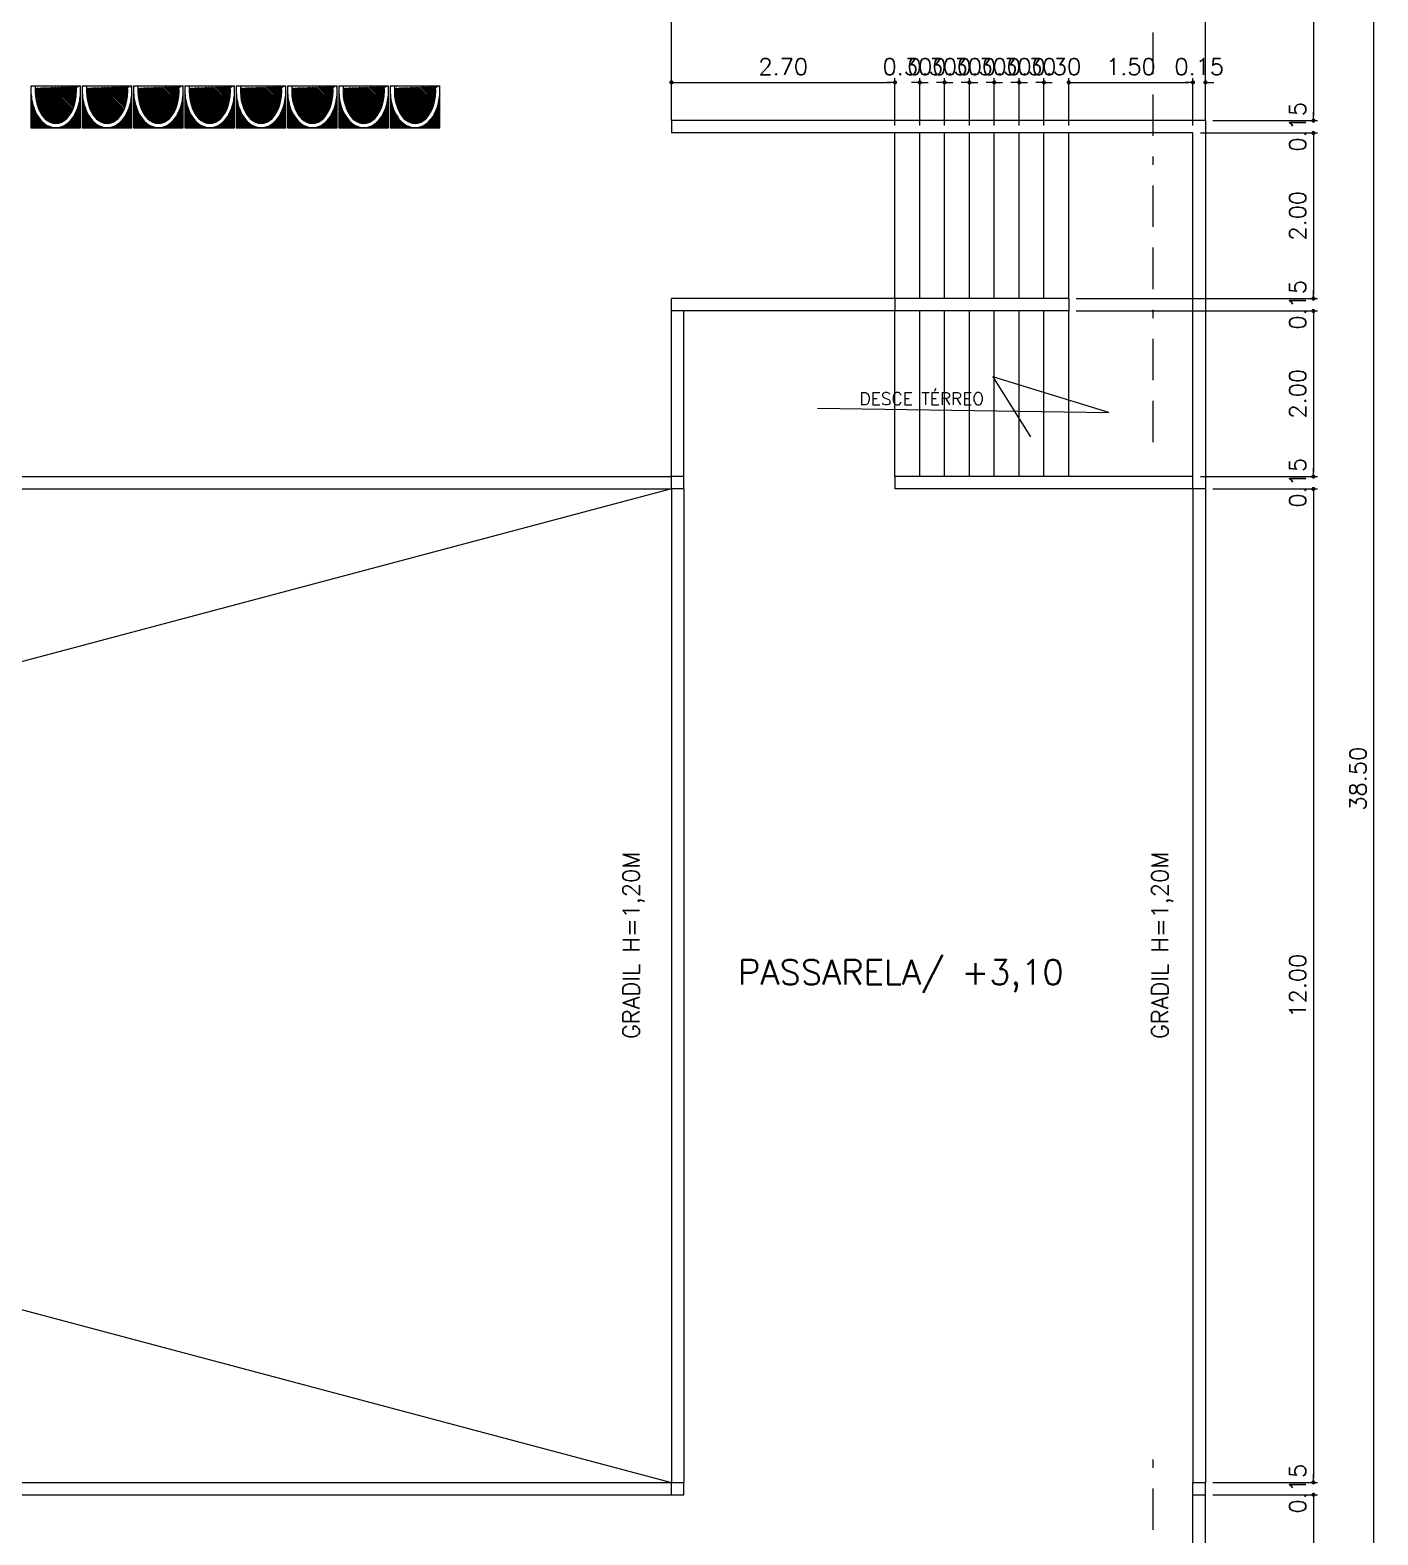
# Model space of a CAD drawing. Extents: x -151 to -2, y -18 to 162.
# Drawn here: x -105.04 to -88.76, y -2.19 to 15.98 of the extents above; entities that cross this region are included whole.
import ezdxf

# ---------------------------------------------------------------- set-up
doc = ezdxf.new("R2010")
doc.units = 0
doc.header["$MEASUREMENT"] = 0
doc.linetypes.add('BORDER', pattern=[1.75, 0.5, -0.25, 0.5, -0.25, 0, -0.25])
doc.layers.get('0').update_dxf_attribs({"linetype": 'CONTINUOUS'})
doc.layers.get('DEFPOINTS').update_dxf_attribs({"linetype": 'CONTINUOUS'})
for name, color, linetype in [('ACESSÓRIO', 2, 'CONTINUOUS'), ('ALVENARIA', 7, 'CONTINUOUS'), ('ALVENARIA1', 44, 'CONTINUOUS'), ('CORTE', 6, 'CONTINUOUS'), ('COTA', 1, 'CONTINUOUS'), ('COTAS', 1, 'CONTINUOUS'), ('HATCH', 30, 'CONTINUOUS'), ('TEXTO2', 40, 'CONTINUOUS'), ('TEXTO4', 4, 'CONTINUOUS')]:
    doc.layers.add(name, color=color, linetype=linetype)
doc.styles.add('SIMPLEX', font='SIMPLEX.SHX')
doc.styles.get("Standard").update_dxf_attribs({"font": 'TXT.shx', "height": 0.2})
doc.dimstyles.new('DIM100', dxfattribs={"dimtxt": 0.18, "dimasz": 0.05, "dimexe": 0.05, "dimexo": 0.09, "dimgap": 0.09, "dimtad": 1, "dimzin": 0, "dimdsep": 46, "dimtxsty": 'Standard', "dimblk": 'DOT', "dimblk1": 'DOT', "dimblk2": 'DOT', "dimsah": 1, "dimcen": 0.09, "dimadec": 0, "dimazin": 0, "dimtfac": 1, "dimtix": 1, "dimtofl": 0, "dimtmove": 2, "dimatfit": 3, "dimldrblk": 'DOT', "dimfxl": 1, "dimtolj": 1, "dimtzin": 0, "dimarcsym": 0})

# ---------------------------------------------------------------- blocks, each defined once
blk = doc.blocks.new('DOT')
at = {"layer": 'ALVENARIA', "color": 0, "linetype": 'ByBlock'}
blk.add_line((-0.5, 0), (-1, 0), dxfattribs=at)
at = {"layer": 'ALVENARIA', "color": 0, "linetype": 'ByBlock', "const_width": 0.5}
blk.add_lwpolyline([(-0.25, 0, 1), (0.25, 0, 1)], format="xyb", close=True, dxfattribs=at)
blk = doc.blocks.new('*D268')
at = {"color": 0, "linetype": 'ByBlock'}
for p, q in [((-4.244, -0.521), (-4.244, -6.721)), ((-5.459, -6.771), (-4.194, -6.771))]:
    blk.add_line(p, q, dxfattribs=at)
at = {"layer": 'DEFPOINTS', "color": 0, "linetype": 'ByBlock'}
for p in [(-5.549, -0.471), (-5.549, -6.771), (-4.244, -6.771)]:
    blk.add_point(p, dxfattribs=at)
at = {"color": 0, "linetype": 'ByBlock', "xscale": 0.05, "yscale": 0.05, "zscale": 0.05}
for p, rotation in [((-4.244, -0.471), 90), ((-4.244, -6.771), 270)]:
    blk.add_blockref('DOT', p, dxfattribs=dict(at, rotation=rotation))
at = {"color": 0, "linetype": 'ByBlock', "insert": (-4.434, -3.621), "char_height": 0.2, "attachment_point": 5, "rotation": 90}
blk.add_mtext('\\A1;6.30', dxfattribs=at)
blk = doc.blocks.new('*D269')
at = {"color": 0, "linetype": 'ByBlock'}
for p, q in [((-4.244, -6.721), (-4.244, -6.671)), ((-5.609, -6.921), (-4.194, -6.921)), ((-4.244, -6.971), (-4.244, -7.021))]:
    blk.add_line(p, q, dxfattribs=at)
at = {"layer": 'DEFPOINTS', "color": 0, "linetype": 'ByBlock'}
for p in [(-5.549, -6.771), (-5.699, -6.921), (-4.244, -6.921)]:
    blk.add_point(p, dxfattribs=at)
at = {"color": 0, "linetype": 'ByBlock', "xscale": 0.05, "yscale": 0.05, "zscale": 0.05}
for p, rotation in [((-4.244, -6.771), 270), ((-4.244, -6.921), 90)]:
    blk.add_blockref('DOT', p, dxfattribs=dict(at, rotation=rotation))
at = {"color": 0, "linetype": 'ByBlock', "insert": (-4.434, -6.846), "char_height": 0.2, "attachment_point": 5, "rotation": 90}
blk.add_mtext('\\A1;0.15', dxfattribs=at)
blk = doc.blocks.new('*D270')
at = {"color": 0, "linetype": 'ByBlock'}
for p, q in [((-4.244, -6.971), (-4.244, -8.871)), ((-7.109, -8.921), (-4.194, -8.921))]:
    blk.add_line(p, q, dxfattribs=at)
at = {"layer": 'DEFPOINTS', "color": 0, "linetype": 'ByBlock'}
for p in [(-5.699, -6.921), (-7.199, -8.921), (-4.244, -8.921)]:
    blk.add_point(p, dxfattribs=at)
at = {"color": 0, "linetype": 'ByBlock', "xscale": 0.05, "yscale": 0.05, "zscale": 0.05}
for p, rotation in [((-4.244, -6.921), 90), ((-4.244, -8.921), 270)]:
    blk.add_blockref('DOT', p, dxfattribs=dict(at, rotation=rotation))
at = {"color": 0, "linetype": 'ByBlock', "insert": (-4.434, -7.921), "char_height": 0.2, "attachment_point": 5, "rotation": 90}
blk.add_mtext('\\A1;2.00', dxfattribs=at)
blk = doc.blocks.new('*D271')
at = {"color": 0, "linetype": 'ByBlock'}
for p, q in [((-4.244, -8.871), (-4.244, -8.821)), ((-7.109, -9.071), (-4.194, -9.071)), ((-4.244, -9.121), (-4.244, -9.171))]:
    blk.add_line(p, q, dxfattribs=at)
at = {"layer": 'DEFPOINTS', "color": 0, "linetype": 'ByBlock'}
for p in [(-7.199, -8.921), (-7.199, -9.071), (-4.244, -9.071)]:
    blk.add_point(p, dxfattribs=at)
at = {"color": 0, "linetype": 'ByBlock', "xscale": 0.05, "yscale": 0.05, "zscale": 0.05}
for p, rotation in [((-4.244, -8.921), 270), ((-4.244, -9.071), 90)]:
    blk.add_blockref('DOT', p, dxfattribs=dict(at, rotation=rotation))
at = {"color": 0, "linetype": 'ByBlock', "insert": (-4.434, -8.996), "char_height": 0.2, "attachment_point": 5, "rotation": 90}
blk.add_mtext('\\A1;0.15', dxfattribs=at)
blk = doc.blocks.new('*D272')
at = {"color": 0, "linetype": 'ByBlock'}
for p, q in [((-4.244, -9.121), (-4.244, -11.021)), ((-5.609, -11.071), (-4.194, -11.071))]:
    blk.add_line(p, q, dxfattribs=at)
at = {"layer": 'DEFPOINTS', "color": 0, "linetype": 'ByBlock'}
for p in [(-7.199, -9.071), (-5.699, -11.071), (-4.244, -11.071)]:
    blk.add_point(p, dxfattribs=at)
at = {"color": 0, "linetype": 'ByBlock', "xscale": 0.05, "yscale": 0.05, "zscale": 0.05}
for p, rotation in [((-4.244, -9.071), 90), ((-4.244, -11.071), 270)]:
    blk.add_blockref('DOT', p, dxfattribs=dict(at, rotation=rotation))
at = {"color": 0, "linetype": 'ByBlock', "insert": (-4.434, -10.071), "char_height": 0.2, "attachment_point": 5, "rotation": 90}
blk.add_mtext('\\A1;2.00', dxfattribs=at)
blk = doc.blocks.new('*D273')
at = {"color": 0, "linetype": 'ByBlock'}
for p, q in [((-4.244, -11.021), (-4.244, -10.971)), ((-5.459, -11.221), (-4.194, -11.221)), ((-4.244, -11.271), (-4.244, -11.321))]:
    blk.add_line(p, q, dxfattribs=at)
at = {"layer": 'DEFPOINTS', "color": 0, "linetype": 'ByBlock'}
for p in [(-5.699, -11.071), (-5.549, -11.221), (-4.244, -11.221)]:
    blk.add_point(p, dxfattribs=at)
at = {"color": 0, "linetype": 'ByBlock', "xscale": 0.05, "yscale": 0.05, "zscale": 0.05}
for p, rotation in [((-4.244, -11.071), 270), ((-4.244, -11.221), 90)]:
    blk.add_blockref('DOT', p, dxfattribs=dict(at, rotation=rotation))
at = {"color": 0, "linetype": 'ByBlock', "insert": (-4.434, -11.146), "char_height": 0.2, "attachment_point": 5, "rotation": 90}
blk.add_mtext('\\A1;0.15', dxfattribs=at)
blk = doc.blocks.new('*D274')
at = {"color": 0, "linetype": 'ByBlock'}
for p, q in [((-4.244, -11.271), (-4.244, -23.171)), ((-5.459, -23.221), (-4.194, -23.221))]:
    blk.add_line(p, q, dxfattribs=at)
at = {"layer": 'DEFPOINTS', "color": 0, "linetype": 'ByBlock'}
for p in [(-5.549, -11.221), (-5.549, -23.221), (-4.244, -23.221)]:
    blk.add_point(p, dxfattribs=at)
at = {"color": 0, "linetype": 'ByBlock', "xscale": 0.05, "yscale": 0.05, "zscale": 0.05}
for p, rotation in [((-4.244, -11.221), 90), ((-4.244, -23.221), 270)]:
    blk.add_blockref('DOT', p, dxfattribs=dict(at, rotation=rotation))
at = {"color": 0, "linetype": 'ByBlock', "insert": (-4.434, -17.221), "char_height": 0.2, "attachment_point": 5, "rotation": 90}
blk.add_mtext('\\A1;12.00', dxfattribs=at)
blk = doc.blocks.new('*D275')
at = {"color": 0, "linetype": 'ByBlock'}
for p, q in [((-4.244, -23.171), (-4.244, -23.121)), ((-5.459, -23.371), (-4.194, -23.371)), ((-4.244, -23.421), (-4.244, -23.471))]:
    blk.add_line(p, q, dxfattribs=at)
at = {"layer": 'DEFPOINTS', "color": 0, "linetype": 'ByBlock'}
for p in [(-5.549, -23.221), (-5.549, -23.371), (-4.244, -23.371)]:
    blk.add_point(p, dxfattribs=at)
at = {"color": 0, "linetype": 'ByBlock', "xscale": 0.05, "yscale": 0.05, "zscale": 0.05}
for p, rotation in [((-4.244, -23.221), 270), ((-4.244, -23.371), 90)]:
    blk.add_blockref('DOT', p, dxfattribs=dict(at, rotation=rotation))
at = {"color": 0, "linetype": 'ByBlock', "insert": (-4.434, -23.296), "char_height": 0.2, "attachment_point": 5, "rotation": 90}
blk.add_mtext('\\A1;0.15', dxfattribs=at)
blk = doc.blocks.new('*D276')
at = {"color": 0, "linetype": 'ByBlock'}
for p, q in [((-4.244, -23.421), (-4.244, -30.121)), ((-5.609, -30.171), (-4.194, -30.171))]:
    blk.add_line(p, q, dxfattribs=at)
at = {"layer": 'DEFPOINTS', "color": 0, "linetype": 'ByBlock'}
for p in [(-5.549, -23.371), (-5.699, -30.171), (-4.244, -30.171)]:
    blk.add_point(p, dxfattribs=at)
at = {"color": 0, "linetype": 'ByBlock', "xscale": 0.05, "yscale": 0.05, "zscale": 0.05}
for p, rotation in [((-4.244, -23.371), 90), ((-4.244, -30.171), 270)]:
    blk.add_blockref('DOT', p, dxfattribs=dict(at, rotation=rotation))
at = {"color": 0, "linetype": 'ByBlock', "insert": (-4.434, -26.771), "char_height": 0.2, "attachment_point": 5, "rotation": 90}
blk.add_mtext('\\A1;6.80', dxfattribs=at)
blk = doc.blocks.new('*D280')
at = {"color": 0, "linetype": 'ByBlock'}
for p, q in [((-8.759, 4.529), (-3.465, 4.529)), ((-3.515, -33.921), (-3.515, 4.479))]:
    blk.add_line(p, q, dxfattribs=at)
at = {"layer": 'DEFPOINTS', "color": 0, "linetype": 'ByBlock'}
for p in [(-8.849, 4.529), (-3.515, 4.529), (-5.549, -33.971)]:
    blk.add_point(p, dxfattribs=at)
at = {"color": 0, "linetype": 'ByBlock', "xscale": 0.05, "yscale": 0.05, "zscale": 0.05}
for p, rotation in [((-3.515, 4.529), 90), ((-3.515, -33.971), 270)]:
    blk.add_blockref('DOT', p, dxfattribs=dict(at, rotation=rotation))
at = {"color": 0, "linetype": 'ByBlock', "insert": (-3.705, -14.721), "char_height": 0.2, "attachment_point": 5, "rotation": 90}
blk.add_mtext('\\A1;38.50', dxfattribs=at)
blk = doc.blocks.new('*D300')
at = {"color": 0, "linetype": 'ByBlock'}
for p, q in [((-97.297, 14.98), (-97.297, 15.401)), ((-97.247, 15.351), (-94.647, 15.351)), ((-94.597, 14.83), (-94.597, 15.401))]:
    blk.add_line(p, q, dxfattribs=at)
at = {"layer": 'DEFPOINTS', "color": 0, "linetype": 'ByBlock'}
for p in [(-94.597, 15.351), (-97.297, 14.89), (-94.597, 14.74)]:
    blk.add_point(p, dxfattribs=at)
at = {"color": 0, "linetype": 'ByBlock', "xscale": 0.05, "yscale": 0.05, "zscale": 0.05, "rotation": 180}
blk.add_blockref('DOT', (-97.297, 15.351), dxfattribs=at)
at = {"color": 0, "linetype": 'ByBlock', "xscale": 0.05, "yscale": 0.05, "zscale": 0.05}
blk.add_blockref('DOT', (-94.597, 15.351), dxfattribs=at)
at = {"color": 0, "linetype": 'ByBlock', "insert": (-95.947, 15.541), "char_height": 0.2, "attachment_point": 5}
blk.add_mtext('\\A1;2.70', dxfattribs=at)
blk = doc.blocks.new('*D301')
at = {"color": 0, "linetype": 'ByBlock'}
for p, q in [((-94.647, 15.351), (-94.697, 15.351)), ((-94.297, 14.83), (-94.297, 15.401)), ((-94.247, 15.351), (-94.197, 15.351))]:
    blk.add_line(p, q, dxfattribs=at)
at = {"layer": 'DEFPOINTS', "color": 0, "linetype": 'ByBlock'}
for p in [(-94.297, 15.351), (-94.597, 14.74), (-94.297, 14.74)]:
    blk.add_point(p, dxfattribs=at)
at = {"color": 0, "linetype": 'ByBlock', "xscale": 0.05, "yscale": 0.05, "zscale": 0.05}
blk.add_blockref('DOT', (-94.597, 15.351), dxfattribs=at)
at = {"color": 0, "linetype": 'ByBlock', "xscale": 0.05, "yscale": 0.05, "zscale": 0.05, "rotation": 180}
blk.add_blockref('DOT', (-94.297, 15.351), dxfattribs=at)
at = {"color": 0, "linetype": 'ByBlock', "insert": (-94.447, 15.541), "char_height": 0.2, "attachment_point": 5}
blk.add_mtext('\\A1;0.30', dxfattribs=at)
blk = doc.blocks.new('*D302')
at = {"color": 0, "linetype": 'ByBlock'}
for p, q in [((-94.347, 15.351), (-94.397, 15.351)), ((-93.997, 14.83), (-93.997, 15.401)), ((-93.947, 15.351), (-93.897, 15.351))]:
    blk.add_line(p, q, dxfattribs=at)
at = {"layer": 'DEFPOINTS', "color": 0, "linetype": 'ByBlock'}
for p in [(-93.997, 15.351), (-94.297, 14.74), (-93.997, 14.74)]:
    blk.add_point(p, dxfattribs=at)
at = {"color": 0, "linetype": 'ByBlock', "xscale": 0.05, "yscale": 0.05, "zscale": 0.05}
blk.add_blockref('DOT', (-94.297, 15.351), dxfattribs=at)
at = {"color": 0, "linetype": 'ByBlock', "xscale": 0.05, "yscale": 0.05, "zscale": 0.05, "rotation": 180}
blk.add_blockref('DOT', (-93.997, 15.351), dxfattribs=at)
at = {"color": 0, "linetype": 'ByBlock', "insert": (-94.147, 15.541), "char_height": 0.2, "attachment_point": 5}
blk.add_mtext('\\A1;0.30', dxfattribs=at)
blk = doc.blocks.new('*D303')
at = {"color": 0, "linetype": 'ByBlock'}
for p, q in [((-94.047, 15.351), (-94.097, 15.351)), ((-93.697, 14.83), (-93.697, 15.401)), ((-93.647, 15.351), (-93.597, 15.351))]:
    blk.add_line(p, q, dxfattribs=at)
at = {"layer": 'DEFPOINTS', "color": 0, "linetype": 'ByBlock'}
for p in [(-93.697, 15.351), (-93.997, 14.74), (-93.697, 14.74)]:
    blk.add_point(p, dxfattribs=at)
at = {"color": 0, "linetype": 'ByBlock', "xscale": 0.05, "yscale": 0.05, "zscale": 0.05}
blk.add_blockref('DOT', (-93.997, 15.351), dxfattribs=at)
at = {"color": 0, "linetype": 'ByBlock', "xscale": 0.05, "yscale": 0.05, "zscale": 0.05, "rotation": 180}
blk.add_blockref('DOT', (-93.697, 15.351), dxfattribs=at)
at = {"color": 0, "linetype": 'ByBlock', "insert": (-93.847, 15.541), "char_height": 0.2, "attachment_point": 5}
blk.add_mtext('\\A1;0.30', dxfattribs=at)
blk = doc.blocks.new('*D304')
at = {"color": 0, "linetype": 'ByBlock'}
for p, q in [((-93.747, 15.351), (-93.797, 15.351)), ((-93.397, 14.83), (-93.397, 15.401)), ((-93.347, 15.351), (-93.297, 15.351))]:
    blk.add_line(p, q, dxfattribs=at)
at = {"layer": 'DEFPOINTS', "color": 0, "linetype": 'ByBlock'}
for p in [(-93.397, 15.351), (-93.697, 14.74), (-93.397, 14.74)]:
    blk.add_point(p, dxfattribs=at)
at = {"color": 0, "linetype": 'ByBlock', "xscale": 0.05, "yscale": 0.05, "zscale": 0.05}
blk.add_blockref('DOT', (-93.697, 15.351), dxfattribs=at)
at = {"color": 0, "linetype": 'ByBlock', "xscale": 0.05, "yscale": 0.05, "zscale": 0.05, "rotation": 180}
blk.add_blockref('DOT', (-93.397, 15.351), dxfattribs=at)
at = {"color": 0, "linetype": 'ByBlock', "insert": (-93.547, 15.541), "char_height": 0.2, "attachment_point": 5}
blk.add_mtext('\\A1;0.30', dxfattribs=at)
blk = doc.blocks.new('*D305')
at = {"color": 0, "linetype": 'ByBlock'}
for p, q in [((-93.447, 15.351), (-93.497, 15.351)), ((-93.097, 14.83), (-93.097, 15.401)), ((-93.047, 15.351), (-92.997, 15.351))]:
    blk.add_line(p, q, dxfattribs=at)
at = {"layer": 'DEFPOINTS', "color": 0, "linetype": 'ByBlock'}
for p in [(-93.097, 15.351), (-93.397, 14.74), (-93.097, 14.74)]:
    blk.add_point(p, dxfattribs=at)
at = {"color": 0, "linetype": 'ByBlock', "xscale": 0.05, "yscale": 0.05, "zscale": 0.05}
blk.add_blockref('DOT', (-93.397, 15.351), dxfattribs=at)
at = {"color": 0, "linetype": 'ByBlock', "xscale": 0.05, "yscale": 0.05, "zscale": 0.05, "rotation": 180}
blk.add_blockref('DOT', (-93.097, 15.351), dxfattribs=at)
at = {"color": 0, "linetype": 'ByBlock', "insert": (-93.247, 15.541), "char_height": 0.2, "attachment_point": 5}
blk.add_mtext('\\A1;0.30', dxfattribs=at)
blk = doc.blocks.new('*D306')
at = {"color": 0, "linetype": 'ByBlock'}
for p, q in [((-93.147, 15.351), (-93.197, 15.351)), ((-92.797, 14.83), (-92.797, 15.401)), ((-92.747, 15.351), (-92.697, 15.351))]:
    blk.add_line(p, q, dxfattribs=at)
at = {"layer": 'DEFPOINTS', "color": 0, "linetype": 'ByBlock'}
for p in [(-92.797, 15.351), (-93.097, 14.74), (-92.797, 14.74)]:
    blk.add_point(p, dxfattribs=at)
at = {"color": 0, "linetype": 'ByBlock', "xscale": 0.05, "yscale": 0.05, "zscale": 0.05}
blk.add_blockref('DOT', (-93.097, 15.351), dxfattribs=at)
at = {"color": 0, "linetype": 'ByBlock', "xscale": 0.05, "yscale": 0.05, "zscale": 0.05, "rotation": 180}
blk.add_blockref('DOT', (-92.797, 15.351), dxfattribs=at)
at = {"color": 0, "linetype": 'ByBlock', "insert": (-92.947, 15.541), "char_height": 0.2, "attachment_point": 5}
blk.add_mtext('\\A1;0.30', dxfattribs=at)
blk = doc.blocks.new('*D307')
at = {"color": 0, "linetype": 'ByBlock'}
for p, q in [((-92.847, 15.351), (-92.897, 15.351)), ((-92.497, 14.83), (-92.497, 15.401)), ((-92.447, 15.351), (-92.397, 15.351))]:
    blk.add_line(p, q, dxfattribs=at)
at = {"layer": 'DEFPOINTS', "color": 0, "linetype": 'ByBlock'}
for p in [(-92.497, 15.351), (-92.797, 14.74), (-92.497, 14.74)]:
    blk.add_point(p, dxfattribs=at)
at = {"color": 0, "linetype": 'ByBlock', "xscale": 0.05, "yscale": 0.05, "zscale": 0.05}
blk.add_blockref('DOT', (-92.797, 15.351), dxfattribs=at)
at = {"color": 0, "linetype": 'ByBlock', "xscale": 0.05, "yscale": 0.05, "zscale": 0.05, "rotation": 180}
blk.add_blockref('DOT', (-92.497, 15.351), dxfattribs=at)
at = {"color": 0, "linetype": 'ByBlock', "insert": (-92.647, 15.541), "char_height": 0.2, "attachment_point": 5}
blk.add_mtext('\\A1;0.30', dxfattribs=at)
blk = doc.blocks.new('*D308')
at = {"color": 0, "linetype": 'ByBlock'}
for p, q in [((-92.447, 15.351), (-91.047, 15.351)), ((-90.997, 14.83), (-90.997, 15.401))]:
    blk.add_line(p, q, dxfattribs=at)
at = {"layer": 'DEFPOINTS', "color": 0, "linetype": 'ByBlock'}
for p in [(-90.997, 15.351), (-92.497, 14.74), (-90.997, 14.74)]:
    blk.add_point(p, dxfattribs=at)
at = {"color": 0, "linetype": 'ByBlock', "xscale": 0.05, "yscale": 0.05, "zscale": 0.05, "rotation": 180}
blk.add_blockref('DOT', (-92.497, 15.351), dxfattribs=at)
at = {"color": 0, "linetype": 'ByBlock', "xscale": 0.05, "yscale": 0.05, "zscale": 0.05}
blk.add_blockref('DOT', (-90.997, 15.351), dxfattribs=at)
at = {"color": 0, "linetype": 'ByBlock', "insert": (-91.747, 15.541), "char_height": 0.2, "attachment_point": 5}
blk.add_mtext('\\A1;1.50', dxfattribs=at)
blk = doc.blocks.new('*D309')
at = {"color": 0, "linetype": 'ByBlock'}
for p, q in [((-91.047, 15.351), (-91.097, 15.351)), ((-90.847, 14.98), (-90.847, 15.401)), ((-90.797, 15.351), (-90.747, 15.351))]:
    blk.add_line(p, q, dxfattribs=at)
at = {"layer": 'DEFPOINTS', "color": 0, "linetype": 'ByBlock'}
for p in [(-90.847, 15.351), (-90.997, 14.74), (-90.847, 14.89)]:
    blk.add_point(p, dxfattribs=at)
at = {"color": 0, "linetype": 'ByBlock', "xscale": 0.05, "yscale": 0.05, "zscale": 0.05}
blk.add_blockref('DOT', (-90.997, 15.351), dxfattribs=at)
at = {"color": 0, "linetype": 'ByBlock', "xscale": 0.05, "yscale": 0.05, "zscale": 0.05, "rotation": 180}
blk.add_blockref('DOT', (-90.847, 15.351), dxfattribs=at)
at = {"color": 0, "linetype": 'ByBlock', "insert": (-90.922, 15.541), "char_height": 0.2, "attachment_point": 5}
blk.add_mtext('\\A1;0.15', dxfattribs=at)

msp = doc.modelspace()

# ---------------------------------------------------------------- hatches: boundary and pattern name
at = {"layer": 'HATCH'}
h = msp.add_hatch(dxfattribs=at)
h.set_pattern_fill('ANSI31', color=256, scale=0.1, angle=-90, style=0)
h.set_pattern_definition([(135, (-28.697262, 151.402215), (-0.0088388348, -0.0088388348), [])])
edge = h.paths.add_edge_path()
edge.add_ellipse((-104.734, 15.254), major_axis=(0, 0.4), ratio=0.625, start_angle=82.8192, end_angle=277.1808, ccw=False)
edge.add_spline(control_points=[(-104.436, 15.304), (-104.432, 15.247), (-104.435, 15.188), (-104.46, 15.051), (-104.49, 14.976), (-104.576, 14.86), (-104.633, 14.819), (-104.76, 14.796), (-104.826, 14.816), (-104.944, 14.911), (-104.991, 14.997), (-105.031, 15.161), (-105.037, 15.233), (-105.032, 15.304)], knot_values=[1.454628, 1.454628, 1.454628, 1.454628, 1.857235, 1.857235, 2.441879, 2.441879, 3.026523, 3.026523, 3.611166, 3.611166, 4.333999, 4.333999, 4.828558, 4.828558, 4.828558, 4.828558], degree=3, periodic=0)
edge.add_line((-105.032, 15.304), (-105.034, 15.304))
edge.add_line((-105.034, 15.304), (-105.034, 14.804))
edge.add_line((-105.034, 14.804), (-104.434, 14.804))
edge.add_line((-104.434, 14.804), (-104.434, 15.304))
edge.add_line((-104.434, 15.304), (-104.436, 15.304))
h = msp.add_hatch(dxfattribs=at)
h.set_pattern_fill('ANSI31', color=256, scale=0.1, angle=-90, style=0)
h.set_pattern_definition([(135, (-28.077262, 151.402215), (-0.0088388348, -0.0088388348), [])])
edge = h.paths.add_edge_path()
edge.add_ellipse((-104.114, 15.254), major_axis=(0, 0.4), ratio=0.625, start_angle=82.8192, end_angle=277.1808, ccw=False)
edge.add_spline(control_points=[(-103.816, 15.304), (-103.812, 15.247), (-103.815, 15.188), (-103.84, 15.051), (-103.87, 14.976), (-103.956, 14.86), (-104.013, 14.819), (-104.14, 14.796), (-104.206, 14.816), (-104.324, 14.911), (-104.371, 14.997), (-104.411, 15.161), (-104.417, 15.233), (-104.412, 15.304)], knot_values=[1.454628, 1.454628, 1.454628, 1.454628, 1.857235, 1.857235, 2.441879, 2.441879, 3.026523, 3.026523, 3.611166, 3.611166, 4.333999, 4.333999, 4.828558, 4.828558, 4.828558, 4.828558], degree=3, periodic=0)
edge.add_line((-104.412, 15.304), (-104.414, 15.304))
edge.add_line((-104.414, 15.304), (-104.414, 14.804))
edge.add_line((-104.414, 14.804), (-103.814, 14.804))
edge.add_line((-103.814, 14.804), (-103.814, 15.304))
edge.add_line((-103.814, 15.304), (-103.816, 15.304))
h = msp.add_hatch(dxfattribs=at)
h.set_pattern_fill('ANSI31', color=256, scale=0.1, angle=-90, style=0)
h.set_pattern_definition([(135, (-27.457262, 151.402215), (-0.0088388348, -0.0088388348), [])])
edge = h.paths.add_edge_path()
edge.add_ellipse((-103.494, 15.254), major_axis=(0, 0.4), ratio=0.625, start_angle=82.8192, end_angle=277.1808, ccw=False)
edge.add_spline(control_points=[(-103.196, 15.304), (-103.192, 15.247), (-103.195, 15.188), (-103.22, 15.051), (-103.25, 14.976), (-103.336, 14.86), (-103.393, 14.819), (-103.52, 14.796), (-103.586, 14.816), (-103.704, 14.911), (-103.751, 14.997), (-103.791, 15.161), (-103.797, 15.233), (-103.792, 15.304)], knot_values=[1.454628, 1.454628, 1.454628, 1.454628, 1.857235, 1.857235, 2.441879, 2.441879, 3.026523, 3.026523, 3.611166, 3.611166, 4.333999, 4.333999, 4.828558, 4.828558, 4.828558, 4.828558], degree=3, periodic=0)
edge.add_line((-103.792, 15.304), (-103.794, 15.304))
edge.add_line((-103.794, 15.304), (-103.794, 14.804))
edge.add_line((-103.794, 14.804), (-103.194, 14.804))
edge.add_line((-103.194, 14.804), (-103.194, 15.304))
edge.add_line((-103.194, 15.304), (-103.196, 15.304))
h = msp.add_hatch(dxfattribs=at)
h.set_pattern_fill('ANSI31', color=256, scale=0.1, angle=-90, style=0)
h.set_pattern_definition([(135, (-26.837262, 151.402215), (-0.0088388348, -0.0088388348), [])])
edge = h.paths.add_edge_path()
edge.add_ellipse((-102.874, 15.254), major_axis=(0, 0.4), ratio=0.625, start_angle=82.8192, end_angle=277.1808, ccw=False)
edge.add_spline(control_points=[(-102.576, 15.304), (-102.572, 15.247), (-102.575, 15.188), (-102.6, 15.051), (-102.63, 14.976), (-102.716, 14.86), (-102.773, 14.819), (-102.9, 14.796), (-102.966, 14.816), (-103.084, 14.911), (-103.131, 14.997), (-103.171, 15.161), (-103.177, 15.233), (-103.172, 15.304)], knot_values=[1.454628, 1.454628, 1.454628, 1.454628, 1.857235, 1.857235, 2.441879, 2.441879, 3.026523, 3.026523, 3.611166, 3.611166, 4.333999, 4.333999, 4.828558, 4.828558, 4.828558, 4.828558], degree=3, periodic=0)
edge.add_line((-103.172, 15.304), (-103.174, 15.304))
edge.add_line((-103.174, 15.304), (-103.174, 14.804))
edge.add_line((-103.174, 14.804), (-102.574, 14.804))
edge.add_line((-102.574, 14.804), (-102.574, 15.304))
edge.add_line((-102.574, 15.304), (-102.576, 15.304))
h = msp.add_hatch(dxfattribs=at)
h.set_pattern_fill('ANSI31', color=256, scale=0.1, angle=-90, style=0)
h.set_pattern_definition([(135, (-26.217262, 151.402215), (-0.0088388348, -0.0088388348), [])])
edge = h.paths.add_edge_path()
edge.add_ellipse((-102.254, 15.254), major_axis=(0, 0.4), ratio=0.625, start_angle=82.8192, end_angle=277.1808, ccw=False)
edge.add_spline(control_points=[(-101.956, 15.304), (-101.952, 15.247), (-101.955, 15.188), (-101.98, 15.051), (-102.01, 14.976), (-102.096, 14.86), (-102.153, 14.819), (-102.28, 14.796), (-102.346, 14.816), (-102.464, 14.911), (-102.511, 14.997), (-102.551, 15.161), (-102.557, 15.233), (-102.552, 15.304)], knot_values=[1.454628, 1.454628, 1.454628, 1.454628, 1.857235, 1.857235, 2.441879, 2.441879, 3.026523, 3.026523, 3.611166, 3.611166, 4.333999, 4.333999, 4.828558, 4.828558, 4.828558, 4.828558], degree=3, periodic=0)
edge.add_line((-102.552, 15.304), (-102.554, 15.304))
edge.add_line((-102.554, 15.304), (-102.554, 14.804))
edge.add_line((-102.554, 14.804), (-101.954, 14.804))
edge.add_line((-101.954, 14.804), (-101.954, 15.304))
edge.add_line((-101.954, 15.304), (-101.956, 15.304))
h = msp.add_hatch(dxfattribs=at)
h.set_pattern_fill('ANSI31', color=256, scale=0.1, angle=-90, style=0)
h.set_pattern_definition([(135, (-25.597262, 151.402215), (-0.0088388348, -0.0088388348), [])])
edge = h.paths.add_edge_path()
edge.add_ellipse((-101.634, 15.254), major_axis=(0, 0.4), ratio=0.625, start_angle=82.8192, end_angle=277.1808, ccw=False)
edge.add_spline(control_points=[(-101.336, 15.304), (-101.332, 15.247), (-101.335, 15.188), (-101.36, 15.051), (-101.39, 14.976), (-101.476, 14.86), (-101.533, 14.819), (-101.66, 14.796), (-101.726, 14.816), (-101.844, 14.911), (-101.891, 14.997), (-101.931, 15.161), (-101.937, 15.233), (-101.932, 15.304)], knot_values=[1.454628, 1.454628, 1.454628, 1.454628, 1.857235, 1.857235, 2.441879, 2.441879, 3.026523, 3.026523, 3.611166, 3.611166, 4.333999, 4.333999, 4.828558, 4.828558, 4.828558, 4.828558], degree=3, periodic=0)
edge.add_line((-101.932, 15.304), (-101.934, 15.304))
edge.add_line((-101.934, 15.304), (-101.934, 14.804))
edge.add_line((-101.934, 14.804), (-101.334, 14.804))
edge.add_line((-101.334, 14.804), (-101.334, 15.304))
edge.add_line((-101.334, 15.304), (-101.336, 15.304))
h = msp.add_hatch(dxfattribs=at)
h.set_pattern_fill('ANSI31', color=256, scale=0.1, angle=-90, style=0)
h.set_pattern_definition([(135, (-24.977262, 151.402215), (-0.0088388348, -0.0088388348), [])])
edge = h.paths.add_edge_path()
edge.add_ellipse((-101.014, 15.254), major_axis=(0, 0.4), ratio=0.625, start_angle=82.8192, end_angle=277.1808, ccw=False)
edge.add_spline(control_points=[(-100.716, 15.304), (-100.712, 15.247), (-100.715, 15.188), (-100.74, 15.051), (-100.77, 14.976), (-100.856, 14.86), (-100.913, 14.819), (-101.04, 14.796), (-101.106, 14.816), (-101.224, 14.911), (-101.271, 14.997), (-101.311, 15.161), (-101.317, 15.233), (-101.312, 15.304)], knot_values=[1.454628, 1.454628, 1.454628, 1.454628, 1.857235, 1.857235, 2.441879, 2.441879, 3.026523, 3.026523, 3.611166, 3.611166, 4.333999, 4.333999, 4.828558, 4.828558, 4.828558, 4.828558], degree=3, periodic=0)
edge.add_line((-101.312, 15.304), (-101.314, 15.304))
edge.add_line((-101.314, 15.304), (-101.314, 14.804))
edge.add_line((-101.314, 14.804), (-100.714, 14.804))
edge.add_line((-100.714, 14.804), (-100.714, 15.304))
edge.add_line((-100.714, 15.304), (-100.716, 15.304))
h = msp.add_hatch(dxfattribs=at)
h.set_pattern_fill('ANSI31', color=256, scale=0.1, angle=-90, style=0)
h.set_pattern_definition([(135, (-24.357262, 151.402215), (-0.0088388348, -0.0088388348), [])])
edge = h.paths.add_edge_path()
edge.add_ellipse((-100.394, 15.254), major_axis=(0, 0.4), ratio=0.625, start_angle=82.8192, end_angle=277.1808, ccw=False)
edge.add_spline(control_points=[(-100.096, 15.304), (-100.092, 15.247), (-100.095, 15.188), (-100.12, 15.051), (-100.15, 14.976), (-100.236, 14.86), (-100.293, 14.819), (-100.42, 14.796), (-100.486, 14.816), (-100.604, 14.911), (-100.651, 14.997), (-100.691, 15.161), (-100.697, 15.233), (-100.692, 15.304)], knot_values=[1.454628, 1.454628, 1.454628, 1.454628, 1.857235, 1.857235, 2.441879, 2.441879, 3.026523, 3.026523, 3.611166, 3.611166, 4.333999, 4.333999, 4.828558, 4.828558, 4.828558, 4.828558], degree=3, periodic=0)
edge.add_line((-100.692, 15.304), (-100.694, 15.304))
edge.add_line((-100.694, 15.304), (-100.694, 14.804))
edge.add_line((-100.694, 14.804), (-100.094, 14.804))
edge.add_line((-100.094, 14.804), (-100.094, 15.304))
edge.add_line((-100.094, 15.304), (-100.096, 15.304))

# ---------------------------------------------------------------- linework, layer by layer
at = {"layer": 'ACESSÓRIO'}
for points in [[(-104.434, 14.804), (-104.434, 15.304), (-105.034, 15.304), (-105.034, 14.804)], [(-103.814, 14.804), (-103.814, 15.304), (-104.414, 15.304), (-104.414, 14.804)], [(-103.194, 14.804), (-103.194, 15.304), (-103.794, 15.304), (-103.794, 14.804)], [(-102.574, 14.804), (-102.574, 15.304), (-103.174, 15.304), (-103.174, 14.804)], [(-101.954, 14.804), (-101.954, 15.304), (-102.554, 15.304), (-102.554, 14.804)], [(-101.334, 14.804), (-101.334, 15.304), (-101.934, 15.304), (-101.934, 14.804)], [(-100.714, 14.804), (-100.714, 15.304), (-101.314, 15.304), (-101.314, 14.804)], [(-100.094, 14.804), (-100.094, 15.304), (-100.694, 15.304), (-100.694, 14.804)]]:
    msp.add_lwpolyline(points, close=True, dxfattribs=at)
for centre in [(-104.734, 15.254), (-104.114, 15.254), (-103.494, 15.254), (-102.874, 15.254), (-102.254, 15.254), (-101.634, 15.254), (-101.014, 15.254), (-100.394, 15.254)]:
    msp.add_ellipse(centre, major_axis=(0, 0.4), ratio=0.625, start_param=1.445468, end_param=4.837717, dxfattribs=at)
for points in [[(-105.032, 15.308), (-105.038, 15.236), (-105.032, 15.162), (-104.991, 14.997), (-104.944, 14.911), (-104.826, 14.816), (-104.76, 14.796), (-104.633, 14.819), (-104.576, 14.86), (-104.49, 14.976), (-104.46, 15.051), (-104.435, 15.189), (-104.431, 15.249), (-104.436, 15.308)], [(-104.412, 15.308), (-104.418, 15.236), (-104.412, 15.162), (-104.371, 14.997), (-104.324, 14.911), (-104.206, 14.816), (-104.14, 14.796), (-104.013, 14.819), (-103.956, 14.86), (-103.87, 14.976), (-103.84, 15.051), (-103.815, 15.189), (-103.811, 15.249), (-103.816, 15.308)], [(-103.792, 15.308), (-103.798, 15.236), (-103.792, 15.162), (-103.751, 14.997), (-103.704, 14.911), (-103.586, 14.816), (-103.52, 14.796), (-103.393, 14.819), (-103.336, 14.86), (-103.25, 14.976), (-103.22, 15.051), (-103.195, 15.189), (-103.191, 15.249), (-103.196, 15.308)], [(-103.172, 15.308), (-103.178, 15.236), (-103.172, 15.162), (-103.131, 14.997), (-103.084, 14.911), (-102.966, 14.816), (-102.9, 14.796), (-102.773, 14.819), (-102.716, 14.86), (-102.63, 14.976), (-102.6, 15.051), (-102.575, 15.189), (-102.571, 15.249), (-102.576, 15.308)], [(-102.552, 15.308), (-102.558, 15.236), (-102.552, 15.162), (-102.511, 14.997), (-102.464, 14.911), (-102.346, 14.816), (-102.28, 14.796), (-102.153, 14.819), (-102.096, 14.86), (-102.01, 14.976), (-101.98, 15.051), (-101.955, 15.189), (-101.951, 15.249), (-101.956, 15.308)], [(-101.932, 15.308), (-101.938, 15.236), (-101.932, 15.162), (-101.891, 14.997), (-101.844, 14.911), (-101.726, 14.816), (-101.66, 14.796), (-101.533, 14.819), (-101.476, 14.86), (-101.39, 14.976), (-101.36, 15.051), (-101.335, 15.189), (-101.331, 15.249), (-101.336, 15.308)], [(-101.312, 15.308), (-101.318, 15.236), (-101.312, 15.162), (-101.271, 14.997), (-101.224, 14.911), (-101.106, 14.816), (-101.04, 14.796), (-100.913, 14.819), (-100.856, 14.86), (-100.77, 14.976), (-100.74, 15.051), (-100.715, 15.189), (-100.711, 15.249), (-100.716, 15.308)], [(-100.692, 15.308), (-100.698, 15.236), (-100.692, 15.162), (-100.651, 14.997), (-100.604, 14.911), (-100.486, 14.816), (-100.42, 14.796), (-100.293, 14.819), (-100.236, 14.86), (-100.15, 14.976), (-100.12, 15.051), (-100.095, 15.189), (-100.091, 15.249), (-100.096, 15.308)]]:
    msp.add_open_spline(points, degree=3, knots=[1.445468, 1.445468, 1.445468, 1.445468, 1.949187, 1.949187, 2.672019, 2.672019, 3.256663, 3.256663, 3.841306, 3.841306, 4.42595, 4.42595, 4.837717, 4.837717, 4.837717, 4.837717], dxfattribs=at)
at = {"layer": 'ALVENARIA'}
for p, q in [((-90.847, 14.89), (-97.297, 14.89)), ((-90.997, 14.74), (-97.297, 14.74)), ((-90.997, 10.44), (-90.997, 14.74)), ((-90.847, 14.89), (-90.847, 10.44)), ((-92.497, 12.74), (-97.297, 12.74)), ((-97.297, 10.59), (-97.297, 12.74)), ((-92.497, 12.59), (-97.297, 12.59)), ((-97.147, 10.44), (-97.147, 12.59)), ((-97.297, 10.44), (-97.297, 10.59)), ((-97.147, 10.59), (-97.297, 10.59)), ((-90.997, 10.59), (-94.597, 10.59)), ((-97.147, 10.44), (-97.297, 10.44)), ((-90.847, 10.44), (-94.597, 10.44)), ((-97.297, -1.71), (-97.297, -1.56)), ((-97.147, -1.71), (-97.147, -1.56)), ((-90.997, -6.86), (-90.997, -1.56)), ((-90.847, -12.31), (-90.847, -1.56))]:
    msp.add_line(p, q, dxfattribs=at)
at = {"layer": 'ALVENARIA', "linetype": 'Continuous'}
for p, q in [((-97.297, 14.89), (-97.297, 14.74)), ((-94.597, 12.74), (-94.597, 12.59)), ((-92.497, 12.74), (-92.497, 12.59)), ((-94.597, 10.59), (-94.597, 10.44)), ((-97.297, -1.56), (-97.147, -1.56)), ((-90.997, -1.56), (-90.847, -1.56)), ((-97.297, -1.71), (-97.147, -1.71)), ((-90.997, -1.71), (-90.847, -1.71))]:
    msp.add_line(p, q, dxfattribs=at)
at = {"layer": 'ALVENARIA1'}
for p, q in [((-97.297, 14.89), (-97.297, 21.19)), ((-90.847, 14.89), (-90.847, 21.19)), ((-94.597, 12.74), (-94.597, 14.74)), ((-94.297, 12.74), (-94.297, 14.74)), ((-93.997, 12.74), (-93.997, 14.74)), ((-93.697, 12.74), (-93.697, 14.74)), ((-93.397, 12.74), (-93.397, 14.74)), ((-93.097, 12.74), (-93.097, 14.74)), ((-92.797, 12.74), (-92.797, 14.74)), ((-92.497, 12.74), (-92.497, 14.74)), ((-94.597, 10.59), (-94.597, 12.59)), ((-94.297, 10.59), (-94.297, 12.59)), ((-93.997, 10.59), (-93.997, 12.59)), ((-93.697, 10.59), (-93.697, 12.59)), ((-93.397, 10.59), (-93.397, 12.59)), ((-93.097, 10.59), (-93.097, 12.59)), ((-92.797, 10.59), (-92.797, 12.59)), ((-92.497, 10.59), (-92.497, 12.59)), ((-107.197, 10.59), (-97.297, 10.59)), ((-107.197, 10.44), (-97.297, 10.44)), ((-107.197, -1.56), (-97.297, -1.56)), ((-107.197, -1.71), (-97.297, -1.71))]:
    msp.add_line(p, q, dxfattribs=at)
at = {"layer": 'ALVENARIA1', "linetype": 'Continuous'}
for p, q in [((-142.442, 10.44), (-97.297, -1.56)), ((-97.297, 10.44), (-142.442, -1.56)), ((-97.297, 10.44), (-97.297, -1.56)), ((-97.147, 10.44), (-97.147, -1.56)), ((-90.997, 10.44), (-90.997, -1.56)), ((-90.847, 10.44), (-90.847, -1.56))]:
    msp.add_line(p, q, dxfattribs=at)
at = {"layer": 'CORTE', "linetype": 'BORDER'}
for p, q in [((-91.48, 11.005), (-91.48, 26.356)), ((-91.48, -13.982), (-91.48, -1.275))]:
    msp.add_line(p, q, dxfattribs=at)
at = {"layer": 'COTA'}
for p, q in [((-92.014, 11.362), (-93.414, 11.796)), ((-93.414, 11.796), (-92.96, 11.068)), ((-95.531, 11.416), (-92.014, 11.362))]:
    msp.add_line(p, q, dxfattribs=at)

# ---------------------------------------------------------------- texts
at = {"layer": 'TEXTO2', "style": 'SIMPLEX'}
msp.add_text('DESCE TÉRREO', height=0.15, dxfattribs=at).set_placement((-95.025, 11.455))
at = {"layer": 'TEXTO4', "style": 'SIMPLEX'}
for p in [(-97.684, 3.795), (-91.297, 3.795)]:
    msp.add_text('GRADIL H=1,20M', height=0.2, rotation=90, dxfattribs=at).set_placement(p)
msp.add_text('PASSARELA/ +3,10', height=0.3, dxfattribs=at).set_placement((-96.493, 4.454))

# ---------------------------------------------------------------- dimensions: what is measured, and where the dimension line sits
at = {"layer": 'COTAS', "linetype": 'Continuous'}
for base, p1, p2, picture, middle in [((-88.813, 26.19), (-90.847, -12.31), (-94.147, 26.19), '*D280', (-89.003, 6.94)), ((-89.542, 14.89), (-90.847, 21.19), (-90.847, 14.89), '*D268', (-89.732, 18.04)), ((-89.542, 14.74), (-90.847, 14.89), (-90.997, 14.74), '*D269', (-89.732, 14.815)), ((-89.542, 12.74), (-90.997, 14.74), (-92.497, 12.74), '*D270', (-89.732, 13.74)), ((-89.542, 12.59), (-92.497, 12.74), (-92.497, 12.59), '*D271', (-89.732, 12.665)), ((-89.542, 10.59), (-92.497, 12.59), (-90.997, 10.59), '*D272', (-89.732, 11.59)), ((-89.542, 10.44), (-90.997, 10.59), (-90.847, 10.44), '*D273', (-89.732, 10.515)), ((-89.542, -1.56), (-90.847, 10.44), (-90.847, -1.56), '*D274', (-89.732, 4.44)), ((-89.542, -1.71), (-90.847, -1.56), (-90.847, -1.71), '*D275', (-89.732, -1.635)), ((-89.542, -8.51), (-90.847, -1.71), (-90.997, -8.51), '*D276', (-89.732, -5.11))]:
    dim = msp.add_linear_dim(base=base, p1=p1, p2=p2, angle=90, dimstyle='DIM100', override={"dimtxt": 0.09, "dimsah": 0, "dimse1": 1}, dxfattribs=at)
    dim.commit()
    dim.dimension.update_dxf_attribs({"geometry": picture, "text_midpoint": middle, "insert": (-85.298, 21.661)})
dim = msp.add_linear_dim(base=(-94.597, 15.351), p1=(-97.297, 14.89), p2=(-94.597, 14.74), dimstyle='DIM100', dxfattribs=at)
dim.commit()
dim.dimension.update_dxf_attribs({"geometry": '*D300', "text_midpoint": (-95.947, 15.541)})
for base, p1, p2, picture, middle in [((-94.297, 15.351), (-94.597, 14.74), (-94.297, 14.74), '*D301', (-94.447, 15.541)), ((-93.997, 15.351), (-94.297, 14.74), (-93.997, 14.74), '*D302', (-94.147, 15.541)), ((-93.697, 15.351), (-93.997, 14.74), (-93.697, 14.74), '*D303', (-93.847, 15.541)), ((-93.397, 15.351), (-93.697, 14.74), (-93.397, 14.74), '*D304', (-93.547, 15.541)), ((-93.097, 15.351), (-93.397, 14.74), (-93.097, 14.74), '*D305', (-93.247, 15.541)), ((-92.797, 15.351), (-93.097, 14.74), (-92.797, 14.74), '*D306', (-92.947, 15.541)), ((-92.497, 15.351), (-92.797, 14.74), (-92.497, 14.74), '*D307', (-92.647, 15.541)), ((-90.997, 15.351), (-92.497, 14.74), (-90.997, 14.74), '*D308', (-91.747, 15.541)), ((-90.847, 15.351), (-90.997, 14.74), (-90.847, 14.89), '*D309', (-90.922, 15.541))]:
    dim = msp.add_linear_dim(base=base, p1=p1, p2=p2, dimstyle='DIM100', override={"dimse1": 1}, dxfattribs=at)
    dim.commit()
    dim.dimension.update_dxf_attribs({"geometry": picture, "text_midpoint": middle})

doc.saveas('drawing.dxf')
